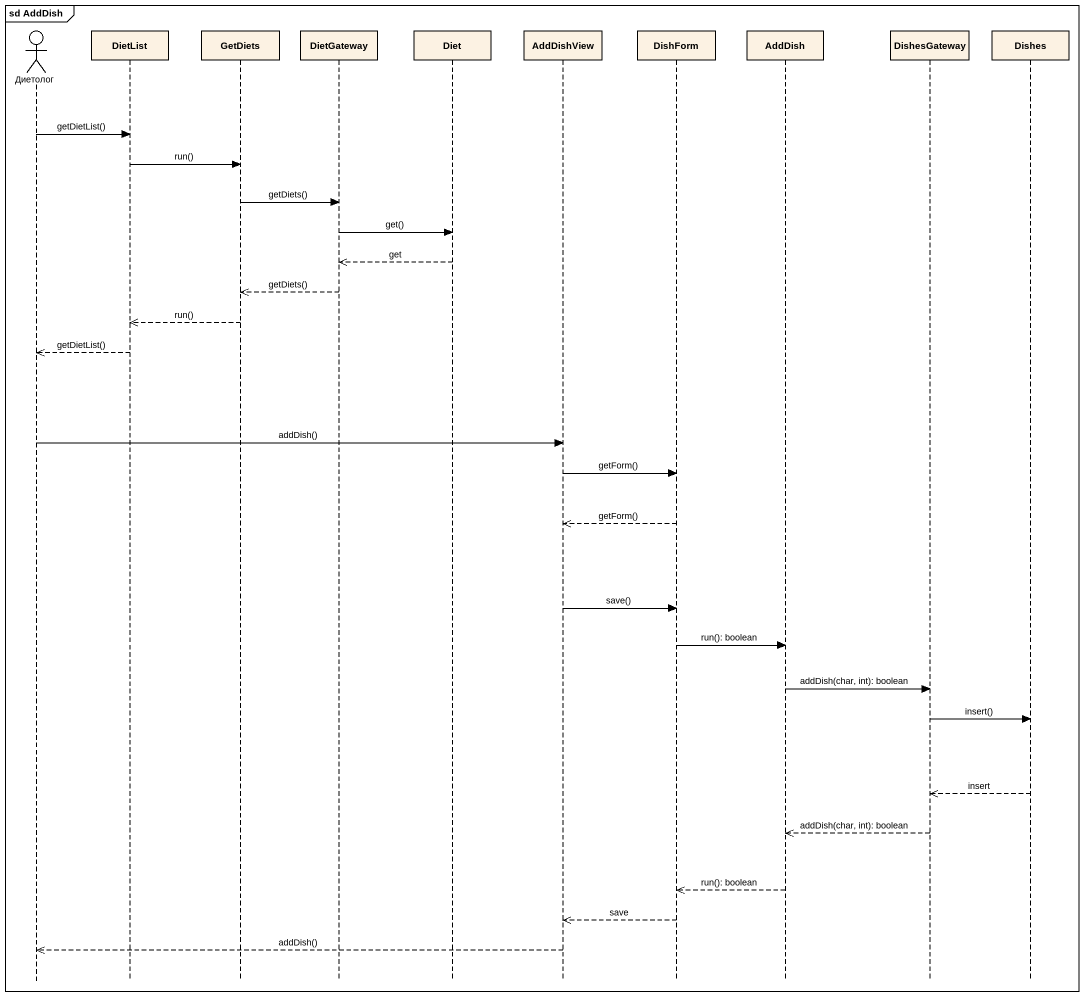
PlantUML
@startuml
mainframe sd AddDish
hide footbox
actor Диетолог
participant DietList
participant GetDiets
participant DietGateway
participant Diet
participant AddDishView
participant DishForm
participant AddDish
participant DishesGateway
participant Dishes

Диетолог -> DietList : getDietList()
DietList -> GetDiets : run()
GetDiets -> DietGateway : getDiets()
DietGateway -> Diet : get()
Diet -->> DietGateway : get
DietGateway -->> GetDiets : getDiets()
GetDiets -->> DietList : run()
DietList -->> Диетолог : getDietList()
Диетолог -> AddDishView : addDish()
AddDishView -> DishForm : getForm()
DishForm -->> AddDishView : getForm()
AddDishView -> DishForm : save()
DishForm -> AddDish : run(): boolean
AddDish -> DishesGateway : addDish(char, int): boolean
DishesGateway -> Dishes : insert()
Dishes -->> DishesGateway : insert
DishesGateway -->> AddDish : addDish(char, int): boolean
AddDish -->> DishForm : run(): boolean
DishForm -->> AddDishView : save
AddDishView -->> Диетолог : addDish()
@enduml
